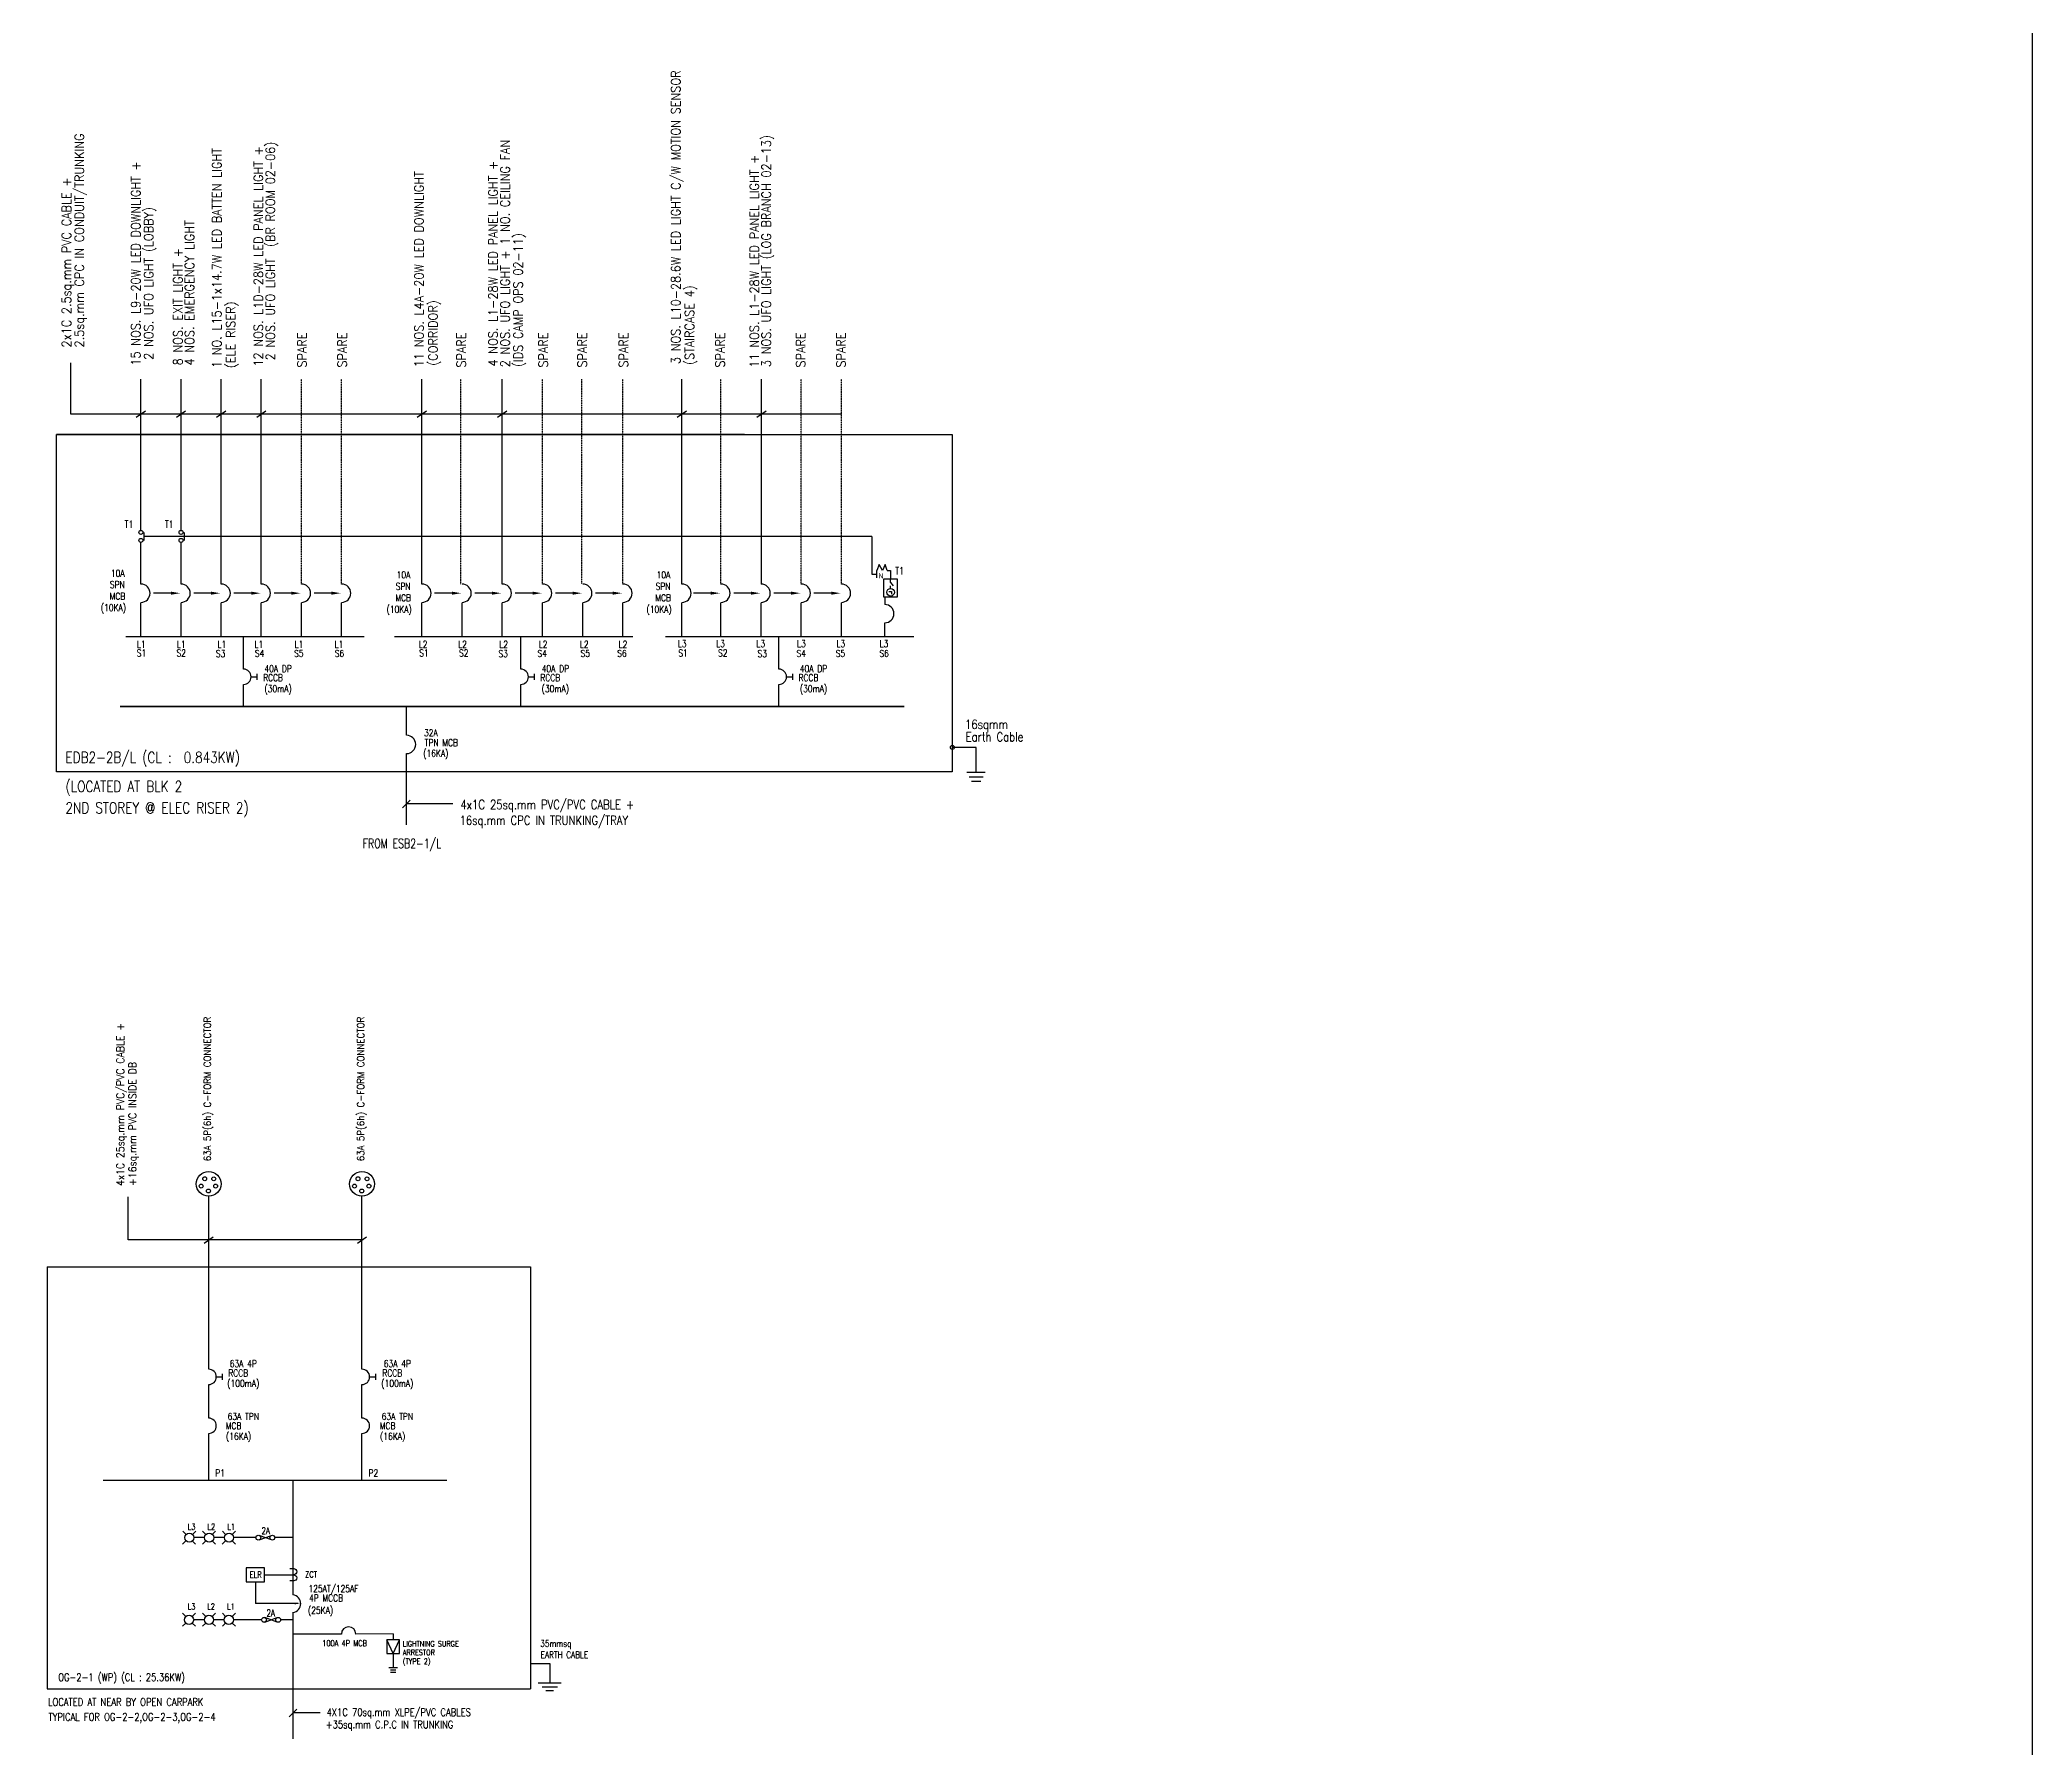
# Model space of a CAD drawing. Header units: millimetres. Extents: x 898005 to 1117654, y 253179 to 525443.
# Drawn here: x 1052572 to 1117654, y 331225 to 387034 of the extents above; entities that cross this region are included whole.
import ezdxf
from ezdxf.enums import TextEntityAlignment as Align

# ---------------------------------------------------------------- set-up
doc = ezdxf.new("R2010")
doc.units = ezdxf.units.MM
doc.header["$LTSCALE"] = 0.01
doc.linetypes.add('DASHED', pattern=[19.05, 12.7, -6.35])
doc.linetypes.add('{ -E- }', pattern=[0])
for name, color, linetype in [('E-_ELEC----_E-', 3, 'Continuous'), ('E-_ELECSYBL_R-_N_ES9', 7, 'Continuous'), ('ME-SLD', 7, 'Continuous'), ('POWER', 7, 'Continuous')]:
    doc.layers.add(name, color=color, linetype=linetype)
doc.styles.add('100', font='romans.shx', dxfattribs={"width": 0.8, "height": 250})
doc.styles.add('A2', font='SIMPLEX.shx', dxfattribs={"width": 0.95, "height": 190})
doc.styles.add('PwNote', font='Romans.shx', dxfattribs={"width": 0.75, "bigfont": 'Special.shx'})
doc.styles.add('ROMANS', font='romans', dxfattribs={"width": 0.75})
doc.styles.add('SIMPLEX', font='simplex.shx', dxfattribs={"width": 0.65})
doc.styles.add('SIMPLEX_PSE', font='simplex.shx', dxfattribs={"width": 0.8})
doc.linetypes.add('communication_line', pattern='A,0.25,-0.2,0.25,-0.2,0.25,-0.2,0.25,-0.2,["C",Standard,S=0.1,R=0,X=-0.1,Y=-0.05],-0.075', length=1.875)
doc.dimstyles.get("Standard").update_dxf_attribs({"dimtxt": 0.18, "dimasz": 0.18, "dimexe": 0.18, "dimexo": 0.0625, "dimgap": 0.09, "dimtad": 0, "dimtih": 1, "dimtoh": 1, "dimdec": 4, "dimzin": 0, "dimdsep": 46, "dimtxsty": 'Standard', "dimcen": 0.09, "dimadec": 0, "dimazin": 0, "dimtfac": 1, "dimtdec": 4, "dimtofl": 0, "dimtmove": 0, "dimatfit": 3, "dimfxl": 1, "dimtolj": 1, "dimtzin": 0, "dimarcsym": 0})

# ---------------------------------------------------------------- blocks, each defined once
blk = doc.blocks.new('ELEC0338')
at = {"color": 7}
for p, q in [((160, 849), (160, 1039)), ((160, 849), (310, 649)), ((164, 498), (164, 646))]:
    blk.add_line(p, q, dxfattribs=at)
blk.add_lwpolyline([(566, 0), (566, 1039), (-250, 1039), (-250, 0)], close=True, dxfattribs=at)
blk.add_lwpolyline([(64, 311), (218, 311), (218, 168)], dxfattribs=at)
blk.add_circle((172, 277), 222, dxfattribs=at)
blk = doc.blocks.new('CLOSEDFILLED')
at = {"color": 0}
blk.add_solid([(-1, 0), (0, 0), (-1, 0)], dxfattribs=at)
blk = doc.blocks.new('EARTH')
at = {"layer": 'POWER', "color": 7, "linetype": 'Continuous'}
for p, q in [((0, 0), (-0.5, 0)), ((-0.5, 0), (-0.5, -0.5)), ((-0.2, -0.5), (-0.8, -0.5)), ((-0.3, -0.6), (-0.7, -0.6)), ((-0.4, -0.7), (-0.6, -0.7))]:
    blk.add_line(p, q, dxfattribs=at)
blk = doc.blocks.new('ELEC0333')
at = {"layer": 'E-_ELECSYBL_R-_N_ES9'}
blk.add_lwpolyline([(-1.3, 2), (0, 2, -1), (0, 0, -1), (0, -2), (-1.3, -2)], format="xyb", dxfattribs=at)
blk = doc.blocks.new('ELEC0302')
at = {"color": 0}
blk.add_arc((20, 0), 300, 275.73917, 84.26083, dxfattribs=at)

msp = doc.modelspace()

# ---------------------------------------------------------------- linework, layer by layer
at = {"linetype": '{ -E- }'}
for p, q in [((1055872, 371008, 0), (1055872, 375949, 0)), ((1057184, 371008, 0), (1057184, 375949, 0)), ((1058495, 369257, 0), (1058495, 375949, 0)), ((1059807, 369257, 0), (1059807, 375949, 0)), ((1065053, 369257, 0), (1065053, 375949, 0)), ((1067676, 369257, 0), (1067676, 375949, 0)), ((1073545, 369257, 0), (1073545, 375949, 0)), ((1076146, 369257, 0), (1076146, 375949, 0)), ((1055872, 369257, 0), (1055872, 370617, 0)), ((1057184, 369257, 0), (1057184, 370617, 0)), ((1064549, 364315, 0), (1064549, 364808, 0)), ((1083158, 363919, 0), (1082379, 363919, 0)), ((1064549, 361392, 0), (1064549, 363715, 0))]:
    msp.add_line(p, q, dxfattribs=at)
at = {"linetype": 'DASHED', "ltscale": 20}
for p, q in [((1061118, 369257, 0), (1061118, 375949, 0)), ((1062430, 369257, 0), (1062430, 375949, 0)), ((1066319, 369257, 0), (1066319, 375949, 0)), ((1068997, 369257, 0), (1068997, 375949, 0)), ((1070272, 369260, 0), (1070272, 375952, 0)), ((1071620, 369257, 0), (1071620, 375949, 0)), ((1074822, 369257, 0), (1074822, 375949, 0)), ((1077445, 369257, 0), (1077445, 375949, 0)), ((1078757, 369257, 0), (1078757, 375949, 0))]:
    msp.add_line(p, q, dxfattribs=at)
for p, q in [((1055721, 374703, 0), (1056023, 374912, 0)), ((1057033, 374703, 0), (1057334, 374912, 0)), ((1058344, 374703, 0), (1058646, 374912, 0)), ((1059656, 374703, 0), (1059958, 374912, 0)), ((1064902, 374703, 0), (1065204, 374912, 0)), ((1067525, 374703, 0), (1067827, 374912, 0)), ((1073394, 374703, 0), (1073696, 374912, 0)), ((1075995, 374703, 0), (1076296, 374912, 0)), ((1055872, 370877, 0), (1055872, 370879, 0)), ((1055984, 370682, 0), (1055984, 370944, 0)), ((1057184, 370877, 0), (1057184, 370879, 0)), ((1057296, 370682, 0), (1057296, 370944, 0)), ((1055872, 367538, 0), (1055872, 368645, 0)), ((1056852, 368957, 0), (1056288, 368957, 0)), ((1057184, 367538, 0), (1057184, 368645, 0)), ((1058164, 368957, 0), (1057599, 368957, 0)), ((1058495, 367538, 0), (1058495, 368645, 0)), ((1059476, 368957, 0), (1058911, 368957, 0)), ((1059807, 367538, 0), (1059807, 368645, 0)), ((1060787, 368957, 0), (1060223, 368957, 0)), ((1061118, 367538, 0), (1061118, 368645, 0)), ((1062099, 368957, 0), (1061534, 368957, 0)), ((1062430, 367538, 0), (1062430, 368645, 0)), ((1065053, 367538, 0), (1065053, 368645, 0)), ((1066033, 368957, 0), (1065469, 368957, 0)), ((1066364, 367538, 0), (1066364, 368645, 0)), ((1067345, 368957, 0), (1066780, 368957, 0)), ((1067676, 367538, 0), (1067676, 368645, 0)), ((1068666, 368957, 0), (1068101, 368957, 0)), ((1068997, 367538, 0), (1068997, 368645, 0)), ((1069978, 368957, 0), (1069413, 368957, 0)), ((1070309, 367538, 0), (1070309, 368645, 0)), ((1071289, 368957, 0), (1070725, 368957, 0)), ((1071620, 367538, 0), (1071620, 368645, 0)), ((1073545, 367538, 0), (1073545, 368645, 0)), ((1074491, 368957, 0), (1073926, 368957, 0)), ((1074822, 367538, 0), (1074822, 368645, 0)), ((1075802, 368957, 0), (1075238, 368957, 0)), ((1076134, 367538, 0), (1076134, 368645, 0)), ((1077114, 368957, 0), (1076549, 368957, 0)), ((1077445, 367538, 0), (1077445, 368645, 0)), ((1078426, 368957, 0), (1077861, 368957, 0)), ((1078757, 367538, 0), (1078757, 368645, 0)), ((1059224, 366475, 0), (1059224, 367538, 0)), ((1068280, 366475, 0), (1068280, 367538, 0)), ((1076715, 366475, 0), (1076715, 367538, 0)), ((1059224, 365258, 0), (1059224, 365975, 0)), ((1059474, 366225, 0), (1059674, 366225, 0)), ((1059674, 366125, 0), (1059674, 366325, 0)), ((1068280, 365258, 0), (1068280, 365975, 0)), ((1068530, 366225, 0), (1068730, 366225, 0)), ((1068730, 366125, 0), (1068730, 366325, 0)), ((1076715, 365258, 0), (1076715, 365975, 0)), ((1076965, 366225, 0), (1077165, 366225, 0)), ((1077165, 366125, 0), (1077165, 366325, 0)), ((1064549, 364315, 0), (1064549, 365258, 0)), ((1083158, 363112, 0), (1083158, 363919, 0)), ((1082858, 363112, 0), (1083458, 363112, 0)), ((1082933, 362962, 0), (1083383, 362962, 0)), ((1083008, 362812, 0), (1083308, 362812, 0)), ((1064423, 361949, 0), (1064674, 362199, 0)), ((1066068, 362074, 0), (1064549, 362074, 0))]:
    msp.add_line(p, q)
at = {"linetype": '{ -E- }', "ltscale": 1.5}
for p, q in [((1053111, 363126, 0), (1053111, 374140, 0)), ((1075588, 374140, 0), (1053111, 374140, 0)), ((1075588, 363119, 0), (1053111, 363126, 0))]:
    msp.add_line(p, q, dxfattribs=at)
at = {"color": 7}
for p, q in [((1079751, 370813, 0), (1079751, 369575, 0)), ((1080253, 369698, 0), (1080360, 369698, 0)), ((1080360, 369698, 0), (1080360, 369417, 0)), ((1079751, 369575, 0), (1079912, 369575, 0)), ((1080181, 368584, 0), (1080181, 368835, 0)), ((1080174, 367538, 0), (1080174, 367988, 0)), ((1058087, 343603), (1058087, 349256)), ((1063095, 343603), (1063095, 349256)), ((1057936, 347723), (1058238, 347932)), ((1062944, 347723), (1063246, 347932)), ((1058087, 342007), (1058087, 343103)), ((1058337, 343353), (1058537, 343353)), ((1058537, 343253), (1058537, 343453)), ((1063095, 342007), (1063095, 343103)), ((1063345, 343353), (1063545, 343353)), ((1063545, 343253), (1063545, 343453)), ((1058087, 339975), (1058087, 341507)), ((1063095, 339975), (1063095, 341507)), ((1060840, 339975), (1060840, 336231, 0)), ((1057339, 337997, 0), (1057233, 337891, 0)), ((1057347, 338209, 0), (1057241, 338315, 0)), ((1057552, 337997, 0), (1057658, 337891, 0)), ((1057559, 338209, 0), (1057665, 338315, 0)), ((1057950, 338103, 0), (1057605, 338103, 0)), ((1057989, 337997, 0), (1057883, 337891, 0)), ((1057990, 338209, 0), (1057884, 338315, 0)), ((1058202, 338209, 0), (1058308, 338315, 0)), ((1058202, 337997, 0), (1058308, 337891, 0)), ((1058598, 338103, 0), (1058253, 338103, 0)), ((1058639, 337997, 0), (1058533, 337891, 0)), ((1058640, 338209, 0), (1058534, 338315, 0)), ((1058852, 338209, 0), (1058958, 338315, 0)), ((1058852, 337997, 0), (1058958, 337891, 0)), ((1059625, 338103, 0), (1058903, 338103, 0)), ((1059735, 338028, 0), (1060140, 338177, 0)), ((1060139, 338029, 0), (1059736, 338177, 0)), ((1060840, 338103, 0), (1060246, 338103, 0)), ((1059614, 336657, 0), (1059614, 335952, 0)), ((1059916, 336889, 0), (1060865, 336889, 0)), ((1061006, 335952, 0), (1059614, 335952, 0)), ((1057341, 335524, -11626), (1057235, 335630, -11626)), ((1057341, 335312, -11626), (1057235, 335205, -11626)), ((1057553, 335524, -11626), (1057659, 335630, -11626)), ((1057553, 335312, -11626), (1057659, 335205, -11626)), ((1057947, 335418, -11626), (1057597, 335418, -11626)), ((1057991, 335524, -11626), (1057885, 335630, -11626)), ((1057991, 335312, -11626), (1057885, 335205, -11626)), ((1058203, 335524, -11626), (1058309, 335630, -11626)), ((1058203, 335312, -11626), (1058309, 335205, -11626)), ((1058597, 335418, -11626), (1058247, 335418, -11626)), ((1058641, 335524, -11626), (1058535, 335630, -11626)), ((1058641, 335312, -11626), (1058535, 335205, -11626)), ((1058853, 335524, -11626), (1058959, 335630, -11626)), ((1058853, 335312, -11626), (1058959, 335205, -11626)), ((1059816, 335418, -11626), (1058897, 335418, -11626)), ((1059922, 335343, -11626), (1060328, 335492, -11626)), ((1060327, 335344, -11626), (1059924, 335492, -11626)), ((1060844, 335418, -11626), (1060434, 335418, -11626)), ((1060719, 332249, -11626), (1060969, 332499, -11626)), ((1061726, 332374, 0), (1060844, 332374, 0))]:
    msp.add_line(p, q, dxfattribs=at)
at = {"color": 7, "ltscale": 1.5}
for p, q in [((1052812, 346946, 0), (1068599, 346951, -10)), ((1052812, 346946, 0), (1052812, 333161, -7455)), ((1068599, 346951, -10), (1068599, 333161, -6673)), ((1052812, 333161, -7455), (1068599, 333161, -7455))]:
    msp.add_line(p, q, dxfattribs=at)
at = {"color": 2}
msp.add_lwpolyline([(898005, 434682), (1117654, 434682), (1117654, 253179), (898005, 253179)], close=True, dxfattribs=at)
at = {"linetype": '{ -E- }', "elevation": 0}
msp.add_lwpolyline([(1078757, 374808), (1053582, 374808), (1053582, 376486)], dxfattribs=at)
at = {"color": 7}
for points, elevation in [([(1079751, 370813), (1055983, 370813)], 0), ([(1080253, 369698), (1080181, 369897), (1080098, 369697), (1079995, 369897), (1079919, 369698)], 0), ([(1060844, 331533), (1060844, 335665)], -11626)]:
    msp.add_lwpolyline(points, dxfattribs=dict(at, elevation=elevation))
at = {"const_width": 50, "elevation": 0}
for points in [[(1055375, 367538), (1063174, 367538)], [(1064151, 367538), (1071950, 367538)], [(1073008, 367538), (1081130, 367538)], [(1080816, 365258), (1055186, 365258)]]:
    msp.add_lwpolyline(points, dxfattribs=at)
at = {"color": 7}
msp.add_lwpolyline([(1063095, 347828), (1055453, 347828), (1055453, 349236)], dxfattribs=at)
at = {"color": 7, "const_width": 36.3}
msp.add_lwpolyline([(1054630, 339975), (1065870, 339975)], dxfattribs=at)
at = {"color": 7, "elevation": 0}
msp.add_lwpolyline([(1059915, 336657), (1059915, 337121), (1059314, 337121), (1059314, 336657)], close=True, dxfattribs=at)
for centre, radius in [((1055872, 370944, 0), 64.6), ((1057184, 370944, 0), 64.6), ((1055872, 370682, 0), 64.6), ((1057184, 370682, 0), 64.6), ((1082379, 363919, 0), 63.8)]:
    msp.add_circle(centre, radius)
at = {"color": 7}
for centre, radius in [((1058087, 349660), 404), ((1057843, 349588), 63.4), ((1057958, 349827), 63.4), ((1058253, 349824), 63.4), ((1058314, 349588), 63.4), ((1063095, 349660), 404), ((1062850, 349588), 63.4), ((1062966, 349827), 63.4), ((1063261, 349824), 63.4), ((1063322, 349588), 63.4), ((1058079, 349428, -19765), 63.4), ((1063087, 349428, -19765), 63.4), ((1057453, 338103, 0), 150), ((1058103, 338103, 0), 150), ((1058753, 338103, 0), 150), ((1059708, 338103, 0), 79.2), ((1060167, 338103, 0), 79.2), ((1057447, 335418, -11626), 150), ((1058097, 335418, -11626), 150), ((1058747, 335418, -11626), 150), ((1059896, 335418, -11626), 79.2), ((1060355, 335418, -11626), 79.2)]:
    msp.add_circle(centre, radius, dxfattribs=at)
for centre, radius in [((1055872, 368957, 0), 300), ((1057184, 368957, 0), 300), ((1058495, 368957, 0), 300), ((1059807, 368957, 0), 300), ((1061118, 368957, 0), 300), ((1062430, 368957, 0), 300), ((1065053, 368957, 0), 300), ((1066364, 368957, 0), 300), ((1067676, 368957, 0), 300), ((1068997, 368957, 0), 300), ((1070309, 368957, 0), 300), ((1071620, 368957, 0), 300), ((1073545, 368957, 0), 300), ((1074822, 368957, 0), 300), ((1076134, 368957, 0), 300), ((1077445, 368957, 0), 300), ((1078757, 368957, 0), 300), ((1059224, 366225, 0), 250), ((1068280, 366225, 0), 250), ((1076715, 366225, 0), 250), ((1064549, 364015, 0), 300)]:
    msp.add_arc(centre, radius, 270, 90)
for centre, radius, start, end in [((1080174, 368288, 0), 300, 270, 90), ((1058087, 343353), 250, 270, 90), ((1063095, 343353), 250, 270, 90), ((1058087, 341757), 250, 270, 90), ((1063095, 341757), 250, 270, 90), ((1062658, 334954, -11626), 235, 0, 180)]:
    msp.add_arc(centre, radius, start, end, dxfattribs=at)
for points in [[(1056852, 369007, 0), (1057152, 368957, 0), (1056852, 368907, 0)], [(1058164, 369007, 0), (1058464, 368957, 0), (1058164, 368907, 0)], [(1059476, 369007, 0), (1059776, 368957, 0), (1059476, 368907, 0)], [(1060787, 369007, 0), (1061087, 368957, 0), (1060787, 368907, 0)], [(1062099, 369007, 0), (1062399, 368957, 0), (1062099, 368907, 0)], [(1066033, 369007, 0), (1066333, 368957, 0), (1066033, 368907, 0)], [(1067345, 369007, 0), (1067645, 368957, 0), (1067345, 368907, 0)], [(1068666, 369007, 0), (1068966, 368957, 0), (1068666, 368907, 0)], [(1069978, 369007, 0), (1070278, 368957, 0), (1069978, 368907, 0)], [(1071289, 369007, 0), (1071589, 368957, 0), (1071289, 368907, 0)], [(1074491, 369007, 0), (1074791, 368957, 0), (1074491, 368907, 0)], [(1075802, 369007, 0), (1076102, 368957, 0), (1075802, 368907, 0)], [(1077114, 369007, 0), (1077414, 368957, 0), (1077114, 368907, 0)], [(1078426, 369007, 0), (1078726, 368957, 0), (1078426, 368907, 0)]]:
    msp.add_solid(points)
msp.add_solid([(1060893, 335983, 0), (1060893, 335921, 0), (1061079, 335952, 0)], dxfattribs=at)
at = {"layer": 'E-_ELEC----_E-', "color": 7, "elevation": 0}
msp.add_lwpolyline([(1053111, 374140), (1082379, 374140), (1082379, 363119), (1053111, 363119)], close=True, dxfattribs=at)
at = {"layer": 'ME-SLD', "color": 7}
for p, q in [((1062422, 334954, -11626), (1060844, 334953, -11626)), ((1064114, 334955, -11626), (1062893, 334954, -11626)), ((1064114, 334315, -11626), (1063911, 334762, -11626)), ((1064114, 334955, -11626), (1064114, 334762, -11626)), ((1064114, 334315, -11626), (1064318, 334762, -11626)), ((1064114, 334315, -11626), (1064114, 333855, -11626)), ((1063969, 333855, -11626), (1064260, 333855, -11626)), ((1064027, 333779, -11626), (1064202, 333779, -11626)), ((1064027, 333704, -11626), (1064202, 333704, -11626))]:
    msp.add_line(p, q, dxfattribs=at)
at = {"layer": 'ME-SLD', "color": 7, "elevation": -11626}
msp.add_lwpolyline([(1064318, 334762), (1063911, 334762), (1063911, 334315), (1064318, 334315)], close=True, dxfattribs=at)

# ---------------------------------------------------------------- block references
at = {"color": 7}
for name, p, xscale, yscale, zscale in [('ELEC0338', (1080268, 368834, 0), 0.5608740235074736, 0.5608740235074736, 0.5608740235074736), ('ELEC0333', (1060865, 336889, 0), 100, 100, 100), ('EARTH', (1068599, 333987, -431), -1256.789882359064, 1256.789882359064, 1256.789882359064)]:
    msp.add_blockref(name, p, dxfattribs=dict(at, xscale=xscale, yscale=yscale, zscale=zscale))
at = {"color": 7, "linetype": 'communication_line', "xscale": 0.9525000000008744, "yscale": 0.9525000000008744, "zscale": 0.9525000000008744}
msp.add_blockref('ELEC0302', (1060792, 335946, 0), dxfattribs=at)

# ---------------------------------------------------------------- texts
for s, rotation, style, width, p in [('3 NOS. L10-28.6W LED LIGHT C/W MOTION SENSOR', 90, 'A2', 0.9, (1073496, 376442, 0)), ('2.5sq.mm CPC IN CONDUIT/TRUNKING', 90, 'A2', 0.9, (1054011, 376985, 0)), ('1 NO. L15-1x14.7W LED BATTEN LIGHT', 90, 'A2', 0.9, (1058502, 376310, 0)), ('12 NOS. L1D-28W LED PANEL LIGHT +', 90, 'A2', 0.9, (1059860, 376361, 0)), ('2 NOS. UFO LIGHT  (BR ROOM 02-06)', 90, 'A2', 0.9, (1060252, 376563, 0)), ('2 NOS. UFO LIGHT + 1 NO. CEILING FAN ', 90, 'A2', 0.9, (1067920, 376338, 0)), ('3 NOS. UFO LIGHT (LOG BRANCH 02-13)   ', 90, 'A2', 0.9, (1076451, 376344, 0)), ('15 NOS. L9-20W LED DOWNLIGHT +', 90, 'A2', 0.9, (1055857, 376390, 0)), ('4 NOS. L1-28W LED PANEL LIGHT +', 90, 'A2', 0.9, (1067525, 376361, 0)), ('11 NOS. L1-28W LED PANEL LIGHT +', 90, 'A2', 0.9, (1076061, 376328, 0)), ('2x1C 2.5sq.mm PVC CABLE +', 90, 'A2', 0.9, (1053592, 376985, 0)), ('2 NOS. UFO LIGHT (LOBBY)', 90, 'A2', 0.9, (1056275, 376583, 0)), ('4 NOS. EMERGENCY LIGHT', 90, 'A2', 0.9, (1057611, 376396, 0)), ('8 NOS. EXIT LIGHT + ', 90, 'A2', 0.9, (1057232, 376400, 0)), ('(IDS CAMP OPS 02-11) ', 90, 'A2', 0.9, (1068345, 376345, 0)), ('(STAIRCASE 4)', 90, 'A2', 0.9, (1073944, 376413, 0)), ('(ELE RISER)', 90, 'A2', 0.9, (1058956, 376310, 0)), ('(CORRIDOR) ', 90, 'A2', 0.9, (1065566, 376387, 0)), ('SPARE', 90, 'A2', 0.9, (1061286, 376326, 0)), ('SPARE', 90, 'A2', 0.9, (1062598, 376326, 0)), ('SPARE', 90, 'A2', 0.9, (1066487, 376326, 0)), ('SPARE', 90, 'A2', 0.9, (1069165, 376326, 0)), ('SPARE', 90, 'A2', 0.9, (1070439, 376328, 0)), ('SPARE', 90, 'A2', 0.9, (1071788, 376326, 0)), ('SPARE', 90, 'A2', 0.9, (1074943, 376328, 0)), ('SPARE', 90, 'A2', 0.9, (1077577, 376331, 0)), ('SPARE', 90, 'A2', 0.9, (1078894, 376326, 0)), ('4x1C 25sq.mm PVC/PVC CABLE +', 360, 'PwNote', 0.8, (1066310, 361901, 0)), ('16sq.mm CPC IN TRUNKING/TRAY', 360, 'PwNote', 0.8, (1066284, 361385, 0))]:
    msp.add_text(s, height=300, rotation=rotation, dxfattribs=dict(style=style, width=width)).set_placement(p)
at = {"ltscale": 1.5, "style": 'A2', "width": 0.9}
msp.add_text('11 NOS. L4A-20W LED DOWNLIGHT', height=300, rotation=90, dxfattribs=at).set_placement((1065106, 376342, 0))
for s, height, style, width, p in [('T1', 240, 'SIMPLEX', 0.75, (1055345, 371087, 0)), ('T1', 240, 'SIMPLEX', 0.75, (1056656, 371087, 0)), ('10A', 225, '100', 0.8, (1054894, 369496, 0)), ('T1', 240, 'SIMPLEX', 0.75, (1080520, 369571, 0)), ('SPN', 225, '100', 0.8, (1054862, 369121, 0)), ('SPN', 225, '100', 0.8, (1064196, 369068, 0)), ('10A', 225, '100', 0.8, (1064228, 369443, 0)), ('SPN', 225, '100', 0.8, (1072688, 369068, 0)), ('10A', 225, '100', 0.8, (1072720, 369443, 0)), ('(10KA)', 225, '100', 0.8, (1054563, 368373, 0)), ('MCB', 225, '100', 0.8, (1054854, 368746, 0)), ('(10KA)', 225, '100', 0.8, (1063897, 368320, 0)), ('MCB', 225, '100', 0.8, (1064187, 368693, 0)), ('(10KA)', 225, '100', 0.8, (1072389, 368320, 0)), ('MCB', 225, '100', 0.8, (1072679, 368693, 0)), ('S1', 225, '100', 0.8, (1055737, 366893, 0)), ('L1', 225, '100', 0.8, (1055743, 367174, 0)), ('S2', 225, '100', 0.8, (1057036, 366893, 0)), ('L1', 225, '100', 0.8, (1057045, 367174, 0)), ('S3', 225, '100', 0.8, (1058324, 366868, 0)), ('L1', 225, '100', 0.8, (1058374, 367174, 0)), ('L1', 225, '100', 0.8, (1059585, 367174, 0)), ('S4', 225, '100', 0.8, (1059597, 366875, 0)), ('S5', 225, '100', 0.8, (1060877, 366875, 0)), ('L1', 225, '100', 0.8, (1060894, 367174, 0)), ('S6', 225, '100', 0.8, (1062205, 366875, 0)), ('L1', 225, '100', 0.8, (1062202, 367174, 0)), ('L2', 225, '100', 0.8, (1064949, 367175, 0)), ('S1', 225, '100', 0.8, (1064966, 366893, 0)), ('L2', 225, '100', 0.8, (1066236, 367175, 0)), ('S2', 225, '100', 0.8, (1066265, 366893, 0)), ('S3', 225, '100', 0.8, (1067553, 366868, 0)), ('L2', 225, '100', 0.8, (1067580, 367175, 0)), ('S4', 225, '100', 0.8, (1068826, 366875, 0)), ('L2', 225, '100', 0.8, (1068870, 367175, 0)), ('L2', 225, '100', 0.8, (1070212, 367175, 0)), ('S5', 225, '100', 0.8, (1070235, 366875, 0)), ('S6', 225, '100', 0.8, (1071434, 366875, 0)), ('L2', 225, '100', 0.8, (1071478, 367175, 0)), ('L3', 225, '100', 0.8, (1073411, 367199, 0)), ('S1', 225, '100', 0.8, (1073429, 366893, 0)), ('L3', 225, '100', 0.8, (1074665, 367199, 0)), ('S2', 225, '100', 0.8, (1074728, 366893, 0)), ('L3', 225, '100', 0.8, (1075979, 367199, 0)), ('S3', 225, '100', 0.8, (1076016, 366868, 0)), ('S4', 225, '100', 0.8, (1077289, 366875, 0)), ('L3', 225, '100', 0.8, (1077307, 367199, 0)), ('S5', 225, '100', 0.8, (1078569, 366875, 0)), ('L3', 225, '100', 0.8, (1078593, 367199, 0)), ('S6', 225, '100', 0.8, (1079996, 366875, 0)), ('L3', 225, '100', 0.8, (1080003, 367199, 0)), ('FROM ESB2-1/L', 300, 'PwNote', 0.75, (1063118, 360631, 0))]:
    msp.add_text(s, height=height, dxfattribs=dict(style=style, width=width)).set_placement(p)
msp.add_text('N', height=166).set_placement((1079963, 369443, 0))
at = {"width": 0.8}
for s, height, style, p in [('40A DP ', 225, '100', (1060417, 366492, 0)), ('40A DP ', 225, '100', (1069474, 366492, 0)), ('40A DP ', 225, '100', (1077908, 366492, 0)), ('RCCB', 225, '100', (1060189, 366200, 0)), ('(30mA)', 225, '100', (1060355, 365822, 0)), ('RCCB', 225, '100', (1069246, 366200, 0)), ('(30mA)', 225, '100', (1069412, 365822, 0)), ('RCCB', 225, '100', (1077680, 366200, 0)), ('(30mA)', 225, '100', (1077846, 365822, 0)), ('32A ', 225, '100', (1065408, 364395, 0)), ('16sqmm ', 300, 'ROMANS', (1083579, 364622, 0)), ('(16KA)', 225, '100', (1065507, 363709, 0)), ('TPN MCB', 225, '100', (1065687, 364073, 0)), ('Earth Cable', 300, 'ROMANS', (1083759, 364264, 0))]:
    msp.add_text(s, height=height, dxfattribs=dict(at, style=style)).set_placement(p, align=Align.MIDDLE)
at = {"ltscale": 1.5, "style": 'PwNote', "width": 0.8}
for s, p in [('EDB2-2B/L (CL :  0.843KW)', (1053409, 363413, 0)), ('(LOCATED AT BLK 2', (1053409, 362462, 0)), ('2ND STOREY @ ELEC RISER 2)', (1053409, 361764, 0))]:
    msp.add_text(s, height=360, dxfattribs=at).set_placement(p)
at = {"color": 7}
for s, height, rotation, style, width, p in [('4x1C 25sq.mm PVC/PVC CABLE +', 250, 90, 'A2', 0.9, (1055326, 349592, 8139)), ('+16sq.mm PVC INSIDE DB', 250, 90, 'A2', 0.9, (1055723, 349592, 8139)), ('P1', 225, 360, '100', 0.8, (1058301, 340103, -19765)), ('P2', 225, 360, '100', 0.8, (1063309, 340103, -19765)), ('125AT/125AF ', 225, 360, '100', 0.8, (1061347, 336324, 0)), ('4X1C 70sq.mm XLPE/PVC CABLES', 250, 360, 'PwNote', 0.8, (1061939, 332275, 11626)), ('+35sq.mm C.P.C IN TRUNKING', 250, 360, 'PwNote', 0.8, (1061914, 331872, 11626))]:
    msp.add_text(s, height=height, rotation=rotation, dxfattribs=dict(at, style=style, width=width)).set_placement(p)
at = {"color": 7, "lineweight": 20, "style": 'ROMANS', "width": 0.9}
for p in [(1058158, 352760), (1063166, 352760)]:
    msp.add_text('63A 5P(6h) C-FORM CONNECTOR', height=230, rotation=90, dxfattribs=at).set_placement(p, align=Align.CENTER)
at = {"color": 7, "width": 0.8}
for s, height, style, p in [('63A 4P ', 225, '100', (1059281, 343789)), ('63A 4P ', 225, '100', (1064313, 343789)), ('(100mA)', 225, '100', (1059218, 343127)), ('RCCB', 225, '100', (1059053, 343484)), ('(100mA)', 225, '100', (1064251, 343127)), ('RCCB', 225, '100', (1064085, 343484)), ('MCB', 225, '100', (1058900, 341756)), ('63A TPN ', 225, '100', (1059281, 342061)), ('MCB', 225, '100', (1063932, 341756)), ('63A TPN ', 225, '100', (1064313, 342061)), ('(16KA)', 225, '100', (1059065, 341399)), ('(16KA)', 225, '100', (1064098, 341399)), ('ZCT', 200, 'ROMANS', (1061432, 336899, 0))]:
    msp.add_text(s, height=height, dxfattribs=dict(at, style=style)).set_placement(p, align=Align.MIDDLE)
at = {"color": 7}
for s, height, style, width, p in [('L3', 200, 'ROMANS', 0.75, (1057405, 338358, 0)), ('L2', 200, 'ROMANS', 0.75, (1058047, 338358, 0)), ('L1', 200, 'ROMANS', 0.75, (1058697, 338358, 0)), ('L3', 200, 'ROMANS', 0.75, (1057399, 335753, -11626)), ('L2', 200, 'ROMANS', 0.75, (1058041, 335753, -11626)), ('L1', 200, 'ROMANS', 0.75, (1058691, 335753, -11626)), ('(25KA)', 225, '100', 0.8, (1061330, 335616, 0)), ('4P MCCB', 225, '100', 0.8, (1061365, 336018, 0))]:
    msp.add_text(s, height=height, dxfattribs=dict(at, style=style, width=width)).set_placement(p)
at = {"color": 7, "style": 'ROMANS', "width": 0.75}
for s, height, p in [('2A', 225, (1059950, 338214, 0)), ('ELR', 200, (1059624, 336794, 0)), ('2A', 225, (1060113, 335529, -11626))]:
    msp.add_text(s, height=height, dxfattribs=at).set_placement(p, align=Align.CENTER)
at = {"color": 7, "ltscale": 1000, "style": 'SIMPLEX', "width": 0.8}
msp.add_text('100A 4P MCB', height=196.15, dxfattribs=at).set_placement((1061798, 334554, -2504))
at = {"color": 7, "style": 'SIMPLEX_PSE', "width": 0.8}
for s, height, p in [('35mmsq', 218.1, (1068921, 334751, -431)), ('EARTH CABLE', 218.08, (1068931, 334385, -20196))]:
    msp.add_text(s, height=height, rotation=359.96, dxfattribs=at).set_placement(p, align=Align.TOP_LEFT)
at = {"color": 7, "style": 'PwNote', "width": 0.8}
for s, p in [('OG-2-1 (WP) (CL : 25.36KW)', (1053172, 333667, 0)), ('LOCATED AT NEAR BY OPEN CARPARK ', (1052841, 332858, 0)), ('TYPICAL FOR OG-2-2,OG-2-3,OG-2-4', (1052855, 332371, 0))]:
    msp.add_text(s, height=250, dxfattribs=at).set_placement(p, align=Align.TOP_LEFT)
at = {"layer": 'ME-SLD', "color": 7, "style": 'ROMANS', "width": 0.75}
for s, height, p in [('LIGHTNING SURGE', 176.54, (1064429, 334548, -11626)), ('ARRESTOR', 176.5, (1064429, 334264, -11626)), ('(TYPE 2)', 176.5, (1064424, 333973, -11626))]:
    msp.add_text(s, height=height, dxfattribs=at).set_placement(p)

# ---------------------------------------------------------------- leaders
at = {"color": 7}
msp.add_leader([(1079919, 369462, 0), (1079919, 369698, 0)], dimstyle='Standard', override={"dimgap": 1, "dimtad": 0, "dimclrd": 7, "dimldrblk": 'CLOSEDFILLED'}, dxfattribs=at)

doc.saveas('drawing.dxf')
